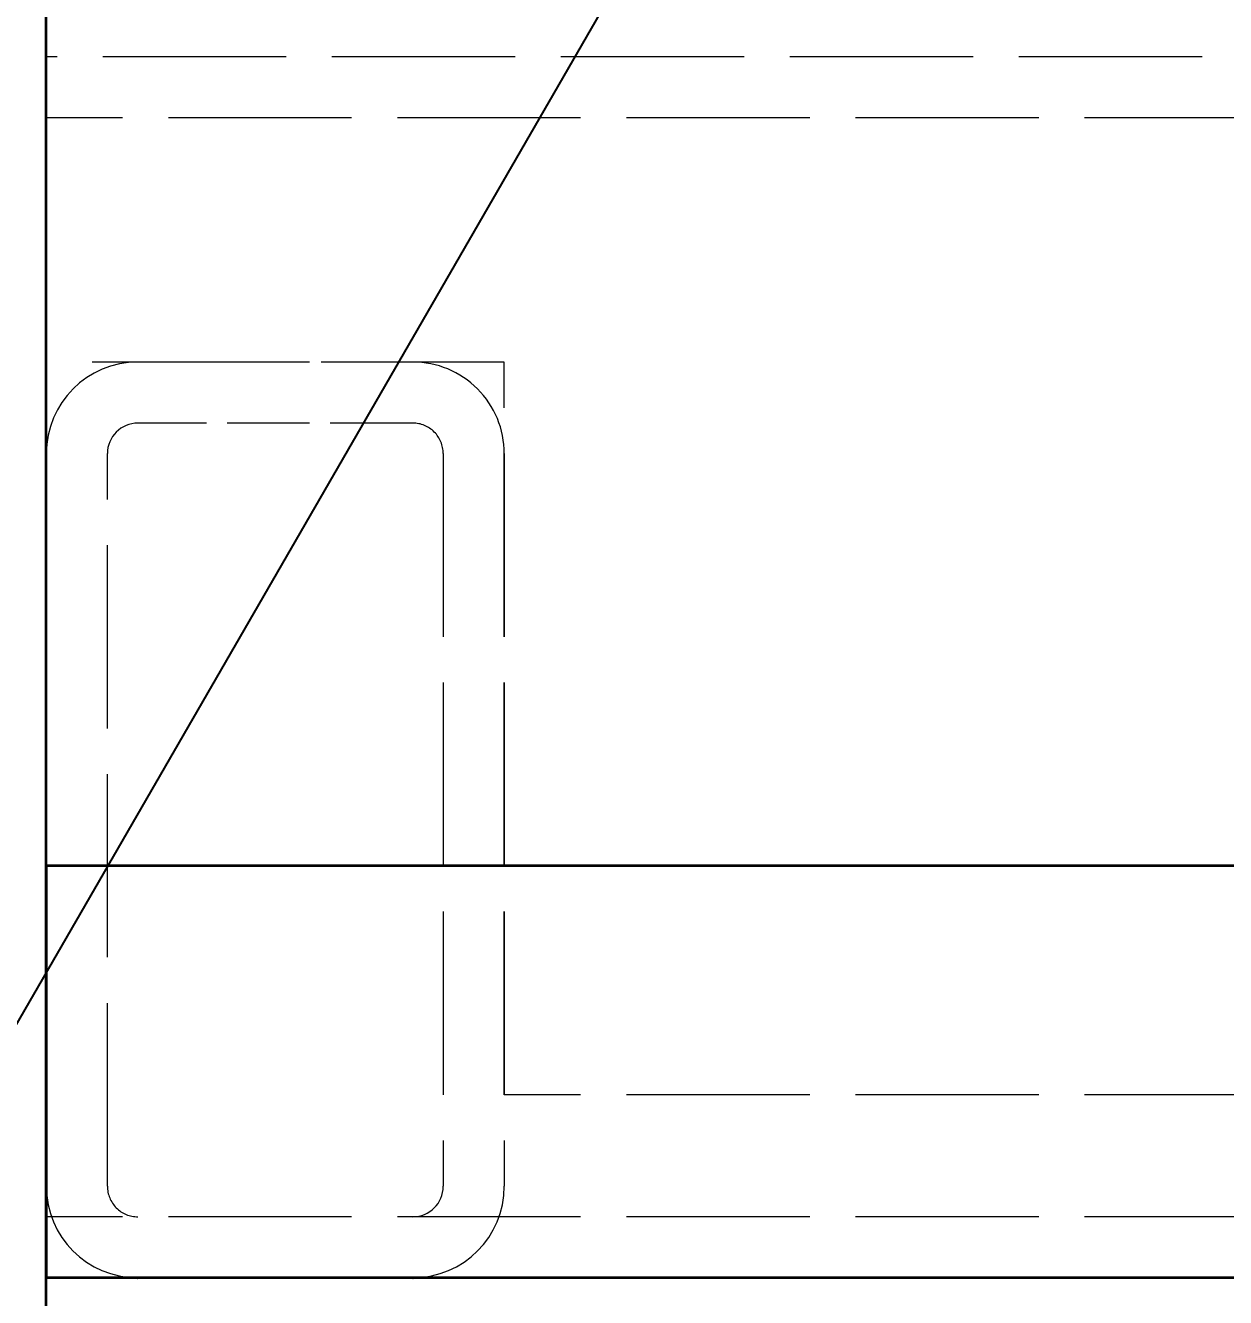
# Model space of a CAD drawing. Extents: x 0 to 18500, y -51 to 3802.
# Drawn here: x 1184.3 to 1262.9, y 1229 to 1312.4 of the extents above; entities that cross this region are included whole.
import ezdxf

# ---------------------------------------------------------------- set-up
doc = ezdxf.new("R2010")
doc.units = 0
doc.header["$MEASUREMENT"] = 0
doc.linetypes.add('DASHED', pattern=[15, 12, -3])
doc.linetypes.add('HIDDEN-HOKUTO', pattern=[3.8, 2.5, -1.3])
doc.layers.get('0').update_dxf_attribs({"linetype": 'CONTINUOUS'})
doc.layers.get('DEFPOINTS').update_dxf_attribs({"linetype": 'CONTINUOUS'})
doc.layers.add('AM_HID', color=1, linetype='HIDDEN-HOKUTO')
doc.layers.add('WORD_DIM', color=253, linetype='CONTINUOUS')
doc.styles.get("Standard").update_dxf_attribs({"font": 'romans.shx', "bigfont": 'bigfont.shx'})
doc.dimstyles.new('1-8', dxfattribs={"dimscale": 8, "dimtxt": 3.5, "dimasz": 3, "dimexe": 1, "dimexo": 0, "dimgap": 1, "dimtad": 3, "dimdsep": 46, "dimtxsty": 'Standard', "dimblk1": 'OPEN', "dimblk2": 'OPEN', "dimsah": 1, "dimcen": 0, "dimclrd": 256, "dimclre": 256, "dimclrt": 3, "dimadec": 0, "dimazin": 0, "dimtfac": 1, "dimtmove": 0, "dimatfit": 3, "dimldrblk": 'OPEN', "dimfxl": 0, "dimtolj": 1, "dimtzin": 0, "dimarcsym": 0})

# ---------------------------------------------------------------- blocks, each defined once
blk = doc.blocks.new('_OPEN')
at = {"color": 0}
for p, q in [((-1, 0.1667), (0, 0)), ((-1, -0.1667), (0, 0)), ((0, 0), (-1, 0))]:
    blk.add_line(p, q, dxfattribs=at)
blk = doc.blocks.new('*D1561')
at = {"layer": 'DEFPOINTS', "color": 0, "linetype": 'Continuous'}
for p in [(1160.624, 1690.303), (959.579, 1192.303), (1272.126, 1192.303)]:
    blk.add_point(p, dxfattribs=at)
at = {"layer": 'WORD_DIM', "linetype": 'Continuous', "lineweight": -2}
for p, q in [((1160.624, 1690.303), (951.579, 1690.303)), ((959.579, 1666.303), (959.579, 1216.303)), ((1272.126, 1192.303), (951.579, 1192.303))]:
    blk.add_line(p, q, dxfattribs=at)
at = {"layer": 'WORD_DIM', "linetype": 'Continuous', "lineweight": -2, "xscale": 24, "yscale": 24, "zscale": 24}
for p, rotation in [((959.579, 1690.303), 90), ((959.579, 1192.303), 270)]:
    blk.add_blockref('_OPEN', p, dxfattribs=dict(at, rotation=rotation))
at = {"layer": 'WORD_DIM', "color": 3, "linetype": 'Continuous', "insert": (937.579, 1441.303), "char_height": 28, "attachment_point": 5, "rotation": 90}
blk.add_mtext('\\A1;498', dxfattribs=at)
blk = doc.blocks.new('aa1')
for p, q in [((-0.4, 0.0667), (0, 0)), ((0, 0), (-1, 0)), ((-0.4, -0.0667), (0, 0))]:
    blk.add_line(p, q)
blk = doc.blocks.new('aa2')
blk.add_circle((0, 0), 1)
blk = doc.blocks.new('*D1571')
at = {"layer": 'DEFPOINTS', "color": 0, "linetype": 'Continuous'}
for p in [(1287.108, 1426.118), (984.955, 902.775), (984.955, 902.775)]:
    blk.add_point(p, dxfattribs=at)
at = {"layer": 'WORD_DIM', "linetype": 'Continuous', "lineweight": -2}
blk.add_line((1257.108, 1374.156), (1014.955, 954.736), dxfattribs=at)
at = {"layer": 'WORD_DIM', "linetype": 'Continuous', "lineweight": -2, "xscale": 60, "yscale": 60, "zscale": 60}
for name, p, rotation in [('aa1', (1287.108, 1426.118), 59.99999999999994), ('aa2', (984.955, 902.775), 240)]:
    blk.add_blockref(name, p, dxfattribs=dict(at, rotation=rotation))
at = {"layer": 'WORD_DIM', "color": 3, "linetype": 'Continuous', "insert": (1136.032, 1164.446), "char_height": 0.000008, "attachment_point": 5, "rotation": 60}
blk.add_mtext('\\A1;604.3', dxfattribs=at)

msp = doc.modelspace()

# ---------------------------------------------------------------- linework, layer by layer
at = {"color": 7, "lineweight": 35}
for p, q in [((1185.62476, 1225.30309), (1185.62427, 1455.30321)), ((1185.62476, 1257.30309), (1185.62427, 1455.30309)), ((1385.62476, 1257.30358), (1185.62476, 1257.30309)), ((1185.62476, 1257.30309), (1185.62488, 1236.30309)), ((1265.62488, 1230.30333), (1185.62488, 1230.30309))]:
    msp.add_line(p, q, dxfattribs=at)
at = {"color": 7, "lineweight": 35, "ltscale": 0.15}
msp.add_line((1185.62488, 1236.30309), (1185.62488, 1230.30309), dxfattribs=at)
at = {"color": 7, "lineweight": 35}
for centre, start, end in [((1191.62488, 1236.30309), 269.7698133, 270.0001478), ((1209.62488, 1236.30321), 270.0001478, 270.2304754)]:
    msp.add_arc(centre, 6, start, end, dxfattribs=at)
at = {"layer": 'AM_HID', "color": 1, "linetype": 'DASHED', "lineweight": 13}
for p, q in [((1396.33167, 1310.30358), (1185.62464, 1310.30309)), ((1445.62464, 1306.30382), (1185.62464, 1306.30309)), ((1185.62464, 1304.30309), (1185.62476, 1257.30309)), ((1215.62476, 1290.30321), (1185.62476, 1290.30309)), ((1215.62488, 1242.30321), (1215.62476, 1290.30321)), ((1189.62488, 1236.30309), (1189.62476, 1284.30309)), ((1211.62476, 1284.30321), (1211.62488, 1236.30321)), ((1215.62476, 1284.30321), (1215.62488, 1236.30321)), ((1185.62488, 1236.30309), (1185.62488, 1257.30321)), ((1385.62488, 1242.30358), (1215.62488, 1242.30321)), ((1445.62488, 1234.30382), (1185.62488, 1234.30309))]:
    msp.add_line(p, q, dxfattribs=at)
at = {"layer": 'AM_HID', "color": 1, "linetype": 'DASHED', "lineweight": 13, "ltscale": 0.15}
msp.add_line((1185.62464, 1310.30309), (1185.62464, 1304.30309), dxfattribs=at)
at = {"layer": 'AM_HID', "color": 1, "linetype": 'DASHED', "lineweight": 13, "ltscale": 0.45}
for p, q in [((1209.62476, 1290.30321), (1191.62476, 1290.30309)), ((1209.62476, 1286.30321), (1191.62476, 1286.30309))]:
    msp.add_line(p, q, dxfattribs=at)
at = {"layer": 'AM_HID', "color": 1, "linetype": 'DASHED', "lineweight": 13}
for centre, radius, start, end in [((1191.62476, 1284.30309), 6, 90.0001459, 180.0001453), ((1209.62476, 1284.30321), 6, 0.0001446, 90.0001459), ((1191.62476, 1284.30309), 2, 90.0001459, 180.0001453), ((1209.62476, 1284.30321), 2, 0.0001446, 90.0001459), ((1191.62488, 1236.30309), 6, 180.0001453, 269.7698133), ((1191.62488, 1236.30309), 2, 180.0001453, 270.0001478), ((1209.62488, 1236.30321), 2, 270.0001478, 0.0001446), ((1209.62488, 1236.30321), 6, 270.2304754, 0.0001446)]:
    msp.add_arc(centre, radius, start, end, dxfattribs=at)

# ---------------------------------------------------------------- dimensions: what is measured, and where the dimension line sits
at = {"layer": 'WORD_DIM', "linetype": 'Continuous'}
dim = msp.add_linear_dim(base=(959.57884, 1192.30321), p1=(1160.62403, 1690.303), p2=(1272.12574, 1192.30321), angle=90, dimstyle='1-8', dxfattribs=at)
dim.commit()
dim.dimension.update_dxf_attribs({"geometry": '*D1561', "text_midpoint": (937.57884, 1441.3031)})
at = {"layer": 'WORD_DIM', "color": 3, "linetype": 'Continuous'}
dim = msp.add_aligned_dim(p1=(1287.10765, 1426.1177), p2=(984.95541, 902.77467), distance=0, dimstyle='1-8', override={"dimtxt": 1e-06, "dimasz": 7.5, "dimgap": 0, "dimblk1": 'aa1', "dimblk2": 'aa2', "dimse1": 1, "dimse2": 1}, dxfattribs=at)
dim.commit()
dim.dimension.update_dxf_attribs({"geometry": '*D1571', "text_midpoint": (1136.03153, 1164.44619)})

doc.saveas('drawing.dxf')
